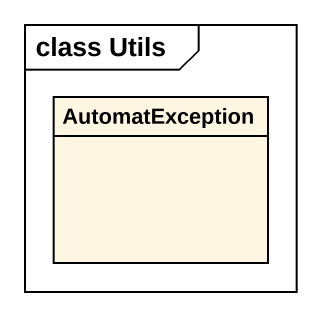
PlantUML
@startuml
mainframe class Utils
hide circle
hide empty members
class AutomatException
@enduml
